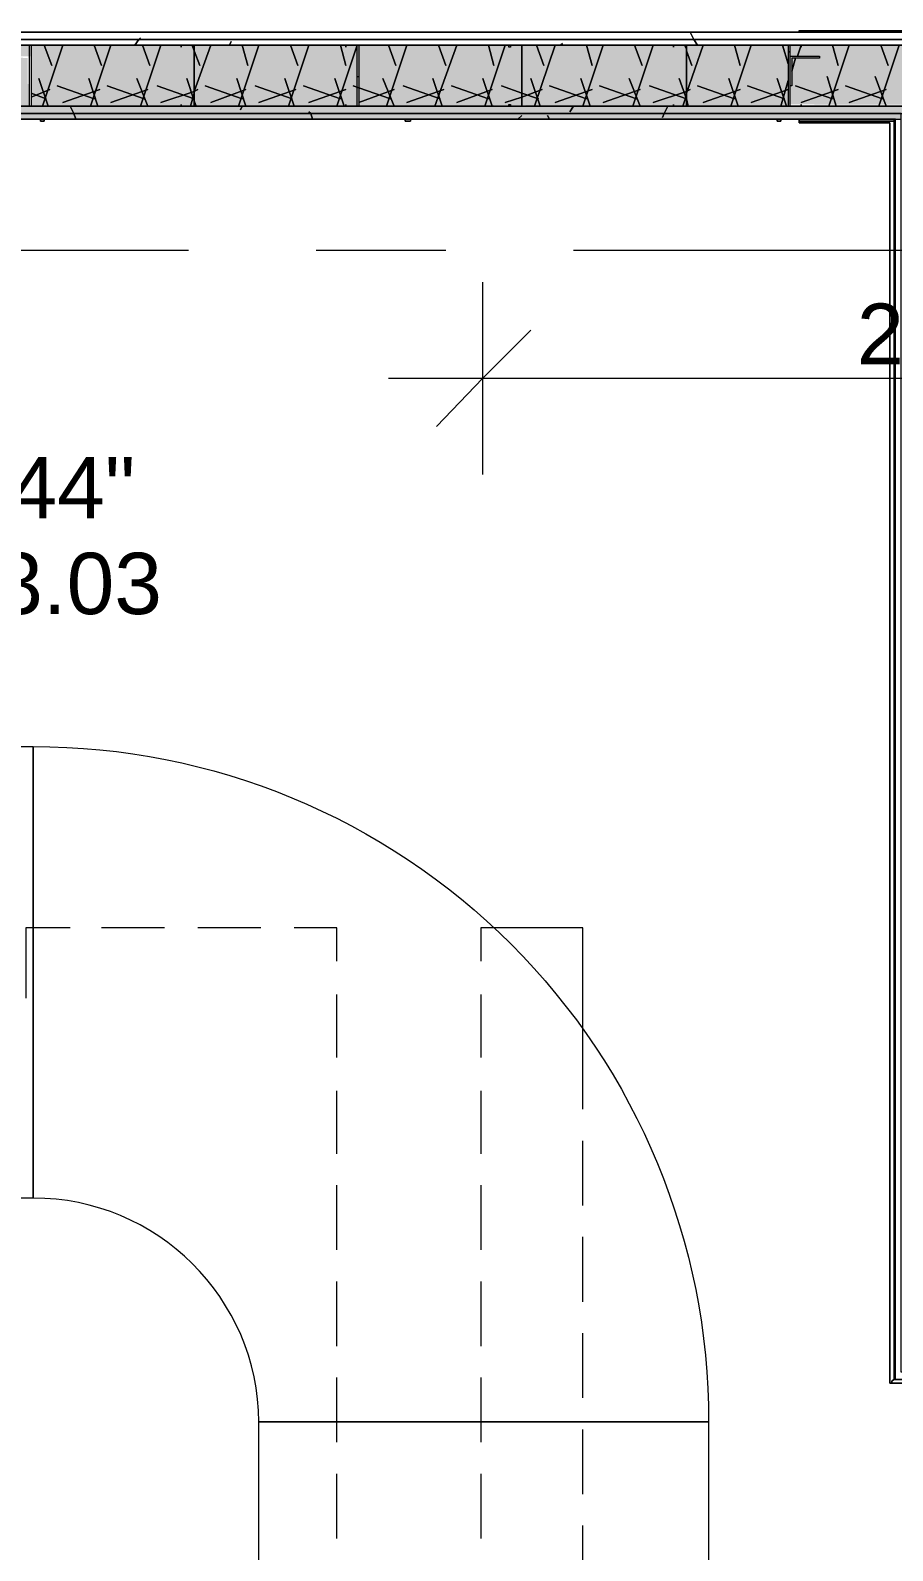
# Model space of a CAD drawing. Header units: metres. Extents: x -2 to 237, y -8 to 52.
# Drawn here: x 10.1 to 12.234, y 29.631 to 33.394 of the extents above; entities that cross this region are included whole.
import ezdxf

# ---------------------------------------------------------------- set-up
doc = ezdxf.new("R2010")
doc.units = ezdxf.units.M
doc.layers.add('HVAC - Ductos', color=5, linetype='Continuous', lineweight=0)
doc.layers.add('PDF4_Text', color=7, linetype='Continuous', lineweight=0)
doc.layers.add('PDF4_Geometry', color=7, linetype='Continuous', lineweight=0, true_color=0xaaaaaa)
doc.layers.add('PDF4_Solid Fills', color=7, linetype='Continuous', lineweight=0, true_color=0xffffff)
doc.styles.add('PDF Helvetica', font='')
doc.styles.get('PDF Helvetica').set_extended_font_data('Helvetica')

msp = doc.modelspace()

# ---------------------------------------------------------------- hatches: boundary and pattern name
at = {"layer": 'PDF4_Solid Fills', "lineweight": 0, "transparency": 33554559}
h = msp.add_hatch(color=256, dxfattribs=at)
h.paths.add_polyline_path([(9.8269, 33.1883), (9.8269, 33.1745), (12.2552, 33.1745), (12.2552, 33.1883)])
h.paths.add_polyline_path([(6.464, 33.1745), (6.464, 33.3715), (6.4457, 33.3715), (6.4457, 33.1745)])
h.paths.add_polyline_path([(6.6472, 33.1883), (6.6472, 33.1745), (9.6849, 33.1745), (9.6849, 33.1883)])
h.paths.add_polyline_path([(16.2778, 33.1883), (12.3972, 33.1883), (12.3972, 33.1745), (16.2778, 33.1745)])
h = msp.add_hatch(color=256, dxfattribs=at)
h.paths.add_polyline_path([(6.4777, 33.2065), (6.4777, 33.3577), (6.4457, 33.3577), (6.4457, 33.2065)])
h.paths.add_polyline_path([(16.0396, 33.2111), (16.2778, 33.2065), (16.2778, 33.3577), (6.4823, 33.3577), (6.4823, 33.3303), (6.5511, 33.3303), (6.4869, 33.3257), (6.4823, 33.2615), (6.4823, 33.2065), (7.6964, 33.2111), (7.701, 33.2111), (8.5074, 33.2065), (8.5074, 33.2111), (8.512, 33.2111), (10.0973, 33.2065), (10.0973, 33.2615), (10.0927, 33.2615), (10.0927, 33.3257), (10.0285, 33.3303), (10.1018, 33.3303), (10.1018, 33.2065), (10.9082, 33.2111), (10.9128, 33.2111), (11.9757, 33.2065), (11.9757, 33.2111), (11.9803, 33.2111), (14.0054, 33.2065), (14.0054, 33.2111), (14.01, 33.2111), (16.0351, 33.2065), (16.0351, 33.2111)])
h = msp.add_hatch(color=256, dxfattribs=at)
h.paths.add_polyline_path([(9.8086, 33.2065), (9.8086, 33.1883), (12.2689, 33.1883), (12.2689, 33.2065)])
h.paths.add_polyline_path([(6.4777, 33.1883), (6.4777, 33.3577), (6.464, 33.3577), (6.464, 33.1883)])
h.paths.add_polyline_path([(6.6335, 33.2065), (6.6335, 33.1883), (9.6849, 33.1883), (9.6849, 33.2065)])
h.paths.add_polyline_path([(16.2916, 33.2065), (12.3972, 33.2065), (12.3972, 33.1883), (16.2916, 33.1883)])
msp.add_hatch(color=256, dxfattribs=at).paths.add_polyline_path([(6.4823, 33.2065), (7.6964, 33.2111), (7.701, 33.2111), (8.5074, 33.2065), (8.5074, 33.2111), (8.512, 33.2111), (10.0973, 33.2065), (10.0973, 33.2615), (10.0927, 33.2615), (10.0927, 33.3257), (10.0285, 33.3303), (10.1018, 33.3303), (10.1018, 33.2065), (11.9757, 33.2111), (11.9803, 33.2111), (16.3099, 33.2065), (16.3099, 33.3577), (6.4823, 33.3577), (6.4823, 33.3303), (6.5511, 33.3303), (6.4869, 33.3257), (6.4823, 33.2615)])

# ---------------------------------------------------------------- linework, layer by layer
at = {"layer": 'HVAC - Ductos', "lineweight": 0}
for points in [[(11.2197, 32.2948), (11.2197, 32.533), (11.2197, 32.7713)], [(11.3389, 32.6522), (11.2197, 32.533), (11.1052, 32.414)], [(10.9861, 32.533), (13.7076, 32.533), (16.3008, 32.533)], [(10.198, 31.1723), (10.0881, 31.1723), (10.0881, 30.9983)], [(10.4317, 31.1723), (10.2759, 31.1723)], [(10.6699, 31.1723), (10.5142, 31.1723)], [(10.8578, 31.0899), (10.8578, 31.1723), (10.7524, 31.1723)], [(11.4672, 30.7234), (11.4672, 30.9203), (11.4672, 31.1723), (11.2472, 31.1723), (11.2151, 31.1723), (11.2151, 31.0899)], [(10.8578, 30.8516), (10.8578, 31.0074)], [(11.2151, 31.0074), (11.2151, 30.8516)], [(10.8578, 30.6133), (10.8578, 30.7692)], [(11.2151, 30.7692), (11.2151, 30.6133)], [(11.4672, 30.4851), (11.4672, 30.6454)], [(10.8578, 30.3751), (10.8578, 30.5355)], [(11.2151, 30.5355), (11.2151, 30.3751)], [(11.4672, 30.2468), (11.4672, 30.4072)], [(10.8578, 30.1369), (10.8578, 30.2972)], [(11.2151, 30.2972), (11.2151, 30.1369)], [(11.4672, 30.0086), (11.4672, 30.169)], [(10.8578, 29.8987), (10.8578, 30.0589)], [(11.2151, 30.0589), (11.2151, 29.8987)], [(11.4672, 29.7704), (11.4672, 29.9307)], [(10.8578, 29.6604), (10.8578, 29.8207)], [(11.2151, 29.8207), (11.2151, 29.6604)], [(11.4672, 29.5367), (11.4672, 29.6924)]]:
    msp.add_lwpolyline(points, dxfattribs=at)
for points in [[(9.8315, 31.6213), (10.1064, 31.6213), (10.1064, 30.5034), (9.8315, 30.5034)], [(11.7787, 29.9491), (10.6653, 29.9491)]]:
    msp.add_lwpolyline(points, close=True, dxfattribs=at)
msp.add_lwpolyline([(11.7787, 29.9491), (11.7787, 29.0236), (10.6653, 29.0236), (10.6653, 29.9491, 0.412178), (10.1064, 30.5034), (10.1064, 31.6213, -0.414989)], format="xyb", close=True, dxfattribs=at)
at = {"layer": 'PDF4_Geometry', "lineweight": 0}
for points in [[(10.0743, 33.3898), (10.0743, 33.3944), (6.4457, 33.3944), (6.4457, 33.3898), (16.2778, 33.3898), (16.2778, 33.3761), (16.2778, 33.3715)], [(16.1633, 30.0544), (16.2778, 30.0544), (16.2778, 27.0947), (16.4932, 27.0947), (16.4932, 33.2845), (18.7565, 33.2845), (18.7565, 33.3898), (16.2778, 33.3898), (6.4457, 33.3898), (6.4457, 33.1745), (6.4457, 27.1771), (6.6656, 27.1771), (6.6656, 30.0727), (9.6574, 30.0727), (9.8406, 30.0727), (9.8406, 30.4072), (9.6574, 30.4072), (9.6574, 30.2606), (9.4787, 30.2606)], [(6.4457, 33.3898), (16.2778, 33.3898), (6.4457, 33.3898)], [(10.0743, 33.3898), (12.0032, 33.3898)], [(12.0032, 33.3944), (16.4932, 33.3944)], [(12.0032, 33.3944), (12.0032, 33.3898)], [(16.4932, 33.3898), (12.0032, 33.3898)], [(6.6335, 33.2065), (16.2778, 33.2065), (16.2778, 33.3577), (6.4457, 33.3577)], [(16.31, 23.2324), (16.31, 23.2186), (6.464, 23.2186), (6.464, 23.2324), (6.464, 23.3836), (6.464, 23.4019), (6.464, 23.4157), (6.464, 24.8588), (6.464, 27.1405), (6.464, 27.1771), (6.464, 33.1745), (6.464, 33.1883), (6.464, 33.2065), (6.464, 33.3577), (6.464, 33.3715), (16.2778, 33.3715), (16.2916, 33.3715), (16.2916, 33.3577)], [(16.2778, 33.3577), (6.4777, 33.3577)], [(14.2711, 30.2148), (14.2711, 30.1369), (14.5644, 30.1369), (15.1737, 30.1369), (15.783, 30.1369), (15.9617, 30.1369), (15.783, 30.1369), (15.1737, 30.1369), (14.5644, 30.1369), (14.2711, 30.1369), (14.2711, 30.0865), (15.9617, 30.0865), (14.2711, 30.0865), (13.144, 30.0865), (12.4247, 30.0865), (12.3193, 30.0865), (12.2689, 30.0865), (12.2689, 33.1745), (12.2689, 33.1883), (12.2689, 33.2065), (12.3193, 33.2065), (12.2689, 33.2065), (9.8086, 33.2065)], [(6.7985, 30.2606), (6.6656, 30.2606), (6.6656, 33.1745), (9.6574, 33.1745), (9.6574, 31.5435), (9.8406, 31.5435), (9.8406, 33.1745), (12.2369, 33.1745), (12.2369, 30.0544), (12.4247, 30.0544), (13.144, 30.0544), (13.144, 30.2376), (12.4247, 30.2376), (12.4247, 30.8379)], [(14.2711, 30.0865), (14.2711, 30.0727), (13.144, 30.0727), (12.4247, 30.0727), (12.2689, 30.0727), (12.2552, 30.0727), (12.2552, 33.1745), (12.2552, 33.1883), (9.8269, 33.1883), (9.8269, 33.1745), (9.8269, 31.5435), (9.8406, 31.5435), (9.8406, 30.4072), (9.8406, 30.0773), (9.8406, 30.0727), (9.8269, 30.0727), (9.6574, 30.0727)], [(13.144, 30.0727), (13.144, 30.0544), (12.2415, 30.0544), (13.144, 30.0544), (14.2711, 30.0544), (14.2711, 30.0727), (14.2711, 30.0544), (15.9617, 30.0544), (14.2711, 30.0544), (13.144, 30.0544), (12.4247, 30.0544), (12.2552, 30.0544), (12.2415, 30.0544), (12.2369, 30.0544), (12.2415, 30.0544), (12.2415, 33.1745), (9.8406, 33.1745)], [(9.8406, 33.1745), (12.2415, 33.1745), (9.8406, 33.1745)], [(10.0743, 33.1745), (12.0032, 33.1745), (12.1911, 33.1745), (12.0032, 33.1745)], [(10.1247, 33.1745), (10.1247, 33.1699), (10.1293, 33.1699), (10.1339, 33.1699), (10.1339, 33.1745)], [(10.1247, 33.1745), (10.1247, 33.1699), (10.1293, 33.1699), (10.1339, 33.1699), (10.1339, 33.1745)], [(10.1247, 33.1745), (10.1247, 33.1699), (10.1293, 33.1699), (10.1339, 33.1699), (10.1339, 33.1745)], [(10.1247, 33.1699), (10.1293, 33.1699), (10.1339, 33.1699), (10.1339, 33.1745)], [(10.1247, 33.1745), (10.1247, 33.1699), (10.1293, 33.1699), (10.1339, 33.1699), (10.1339, 33.1745)], [(10.1247, 33.1745), (10.1247, 33.1699), (10.1293, 33.1699), (10.1339, 33.1699), (10.1339, 33.1745)], [(10.1247, 33.1745), (10.1247, 33.1699), (10.1293, 33.1699), (10.1339, 33.1699), (10.1339, 33.1745)], [(10.1247, 33.1699), (10.1293, 33.1699), (10.1339, 33.1699), (10.1339, 33.1745)], [(10.1247, 33.1745), (10.1247, 33.1699), (10.1293, 33.1699), (10.1339, 33.1699), (10.1339, 33.1745)], [(10.1247, 33.1745), (10.1247, 33.1699), (10.1293, 33.1699), (10.1339, 33.1699), (10.1339, 33.1745)], [(10.1247, 33.1745), (10.1247, 33.1699), (10.1293, 33.1699), (10.1339, 33.1699), (10.1339, 33.1745)], [(10.1247, 33.1745), (10.1247, 33.1699), (10.1293, 33.1699), (10.1339, 33.1699), (10.1339, 33.1745)], [(10.1247, 33.1745), (10.1247, 33.1699), (10.1293, 33.1699), (10.1339, 33.1699), (10.1339, 33.1745)], [(10.1247, 33.1745), (10.1247, 33.1699), (10.1293, 33.1699), (10.1339, 33.1699), (10.1339, 33.1745)], [(10.1247, 33.1745), (10.1247, 33.1699), (10.1293, 33.1699), (10.1339, 33.1699), (10.1339, 33.1745)], [(10.1247, 33.1745), (10.1247, 33.1699), (10.1293, 33.1699), (10.1339, 33.1699), (10.1339, 33.1745)], [(10.1247, 33.1745), (10.1247, 33.1699), (10.1293, 33.1699), (10.1339, 33.1699), (10.1339, 33.1745)], [(10.1293, 33.1699), (10.1247, 33.1699)], [(10.1293, 33.1699), (10.1247, 33.1699)], [(10.1293, 33.1699), (10.1247, 33.1699)], [(10.1293, 33.1699), (10.1247, 33.1699)], [(10.1293, 33.1699), (10.1247, 33.1699)], [(10.1293, 33.1699), (10.1247, 33.1699)], [(10.1293, 33.1699), (10.1247, 33.1699)], [(10.1293, 33.1699), (10.1247, 33.1699)], [(10.1293, 33.1699), (10.1247, 33.1699)], [(10.1293, 33.1699), (10.1247, 33.1699)], [(10.1293, 33.1699), (10.1247, 33.1699)], [(10.1339, 33.1745), (10.1339, 33.1699), (10.1293, 33.1699)], [(10.1339, 33.1745), (10.1339, 33.1699), (10.1293, 33.1699)], [(10.1339, 33.1745), (10.1339, 33.1699), (10.1293, 33.1699)], [(10.1339, 33.1745), (10.1339, 33.1699), (10.1293, 33.1699)], [(10.1339, 33.1745), (10.1339, 33.1699), (10.1293, 33.1699)], [(10.1339, 33.1745), (10.1339, 33.1699), (10.1293, 33.1699)], [(10.1339, 33.1745), (10.1339, 33.1699), (10.1293, 33.1699)], [(10.1339, 33.1745), (10.1339, 33.1699), (10.1293, 33.1699)], [(10.1339, 33.1745), (10.1339, 33.1699), (10.1293, 33.1699)], [(10.1339, 33.1745), (10.1339, 33.1699), (10.1293, 33.1699)], [(10.1339, 33.1745), (10.1339, 33.1699), (10.1293, 33.1699)], [(11.041, 33.1745), (10.1339, 33.1745)], [(11.0273, 33.1745), (11.0273, 33.1699), (11.041, 33.1699), (11.0273, 33.1699), (11.0273, 33.1745), (11.041, 33.1745), (11.041, 33.1699)], [(11.9482, 33.1745), (11.041, 33.1745)], [(11.9528, 33.1699), (11.9482, 33.1699), (11.9482, 33.1745), (11.9482, 33.1699), (11.9528, 33.1699), (11.9574, 33.1699), (11.9574, 33.1745), (11.9574, 33.1699), (11.9528, 33.1699), (11.9482, 33.1699), (11.9482, 33.1745), (11.9116, 33.1745)], [(11.9482, 33.1745), (11.9482, 33.1699), (11.9528, 33.1699), (11.9574, 33.1699), (11.9574, 33.1745)], [(11.9528, 33.1699), (11.9482, 33.1699), (11.9482, 33.1745)], [(11.9482, 33.1745), (11.9482, 33.1699), (11.9528, 33.1699)], [(11.9482, 33.1745), (11.9482, 33.1699), (11.9528, 33.1699), (11.9574, 33.1699), (11.9574, 33.1745)], [(11.9528, 33.1699), (11.9482, 33.1699), (11.9482, 33.1745)], [(11.9482, 33.1745), (11.9482, 33.1699), (11.9528, 33.1699), (11.9574, 33.1699), (11.9574, 33.1745)], [(11.9528, 33.1699), (11.9482, 33.1699), (11.9482, 33.1745)], [(11.9482, 33.1745), (11.9482, 33.1699), (11.9528, 33.1699), (11.9574, 33.1699), (11.9574, 33.1745)], [(11.9528, 33.1699), (11.9482, 33.1699), (11.9482, 33.1745)], [(11.9482, 33.1745), (11.9482, 33.1699), (11.9528, 33.1699), (11.9574, 33.1699), (11.9574, 33.1745)], [(11.9528, 33.1699), (11.9482, 33.1699), (11.9482, 33.1745)], [(11.9482, 33.1745), (11.9482, 33.1699), (11.9528, 33.1699)], [(11.9482, 33.1745), (11.9482, 33.1699), (11.9528, 33.1699), (11.9574, 33.1699), (11.9574, 33.1745)], [(11.9528, 33.1699), (11.9482, 33.1699), (11.9482, 33.1745)], [(11.9528, 33.1699), (11.9482, 33.1699), (11.9482, 33.1745)], [(11.9482, 33.1745), (11.9482, 33.1699), (11.9528, 33.1699), (11.9574, 33.1699), (11.9574, 33.1745)], [(11.9528, 33.1699), (11.9482, 33.1699), (11.9482, 33.1745)], [(11.9482, 33.1745), (11.9482, 33.1699), (11.9528, 33.1699), (11.9574, 33.1699), (11.9574, 33.1745)], [(11.9528, 33.1699), (11.9482, 33.1699), (11.9482, 33.1745)], [(11.9482, 33.1745), (11.9482, 33.1699), (11.9528, 33.1699), (11.9574, 33.1699), (11.9574, 33.1745)], [(11.9482, 33.1745), (11.9482, 33.1699), (11.9528, 33.1699), (11.9574, 33.1699), (11.9574, 33.1745)], [(11.9528, 33.1699), (11.9482, 33.1699), (11.9482, 33.1745)], [(11.9528, 33.1699), (11.9482, 33.1699), (11.9482, 33.1745)], [(11.9482, 33.1745), (11.9482, 33.1699), (11.9528, 33.1699), (11.9574, 33.1699), (11.9574, 33.1745)], [(11.9528, 33.1699), (11.9482, 33.1699), (11.9482, 33.1745)], [(12.2369, 33.1745), (12.0032, 33.1745), (12.0032, 33.1699), (12.0032, 33.1653), (12.2277, 33.1653), (12.0032, 33.1653), (12.0032, 33.1699), (12.2369, 33.1699)], [(12.2369, 33.1699), (12.0032, 33.1699), (12.0032, 33.1653), (12.2277, 33.1653), (12.0032, 33.1653), (12.0032, 33.1699), (12.0032, 33.1745), (12.2369, 33.1745), (12.0032, 33.1745), (12.2369, 33.1745)], [(10.4912, 32.8492), (9.2222, 32.8492)], [(11.1281, 32.8492), (10.8074, 32.8492)], [(12.7133, 32.8492), (11.4442, 32.8492)], [(15.948, 30.0544), (12.2369, 30.0544), (15.948, 30.0544), (12.2369, 30.0544), (12.2323, 30.0498), (12.2323, 30.0453), (12.2277, 30.0453), (15.948, 30.0453), (12.2277, 30.0453), (12.2323, 30.0453), (12.2323, 30.0498), (12.2369, 30.0544), (15.948, 30.0544), (12.2369, 30.0544), (15.948, 30.0544), (12.2369, 30.0544), (15.948, 30.0544), (15.948, 28.5746), (15.948, 28.5654), (15.9526, 28.5608), (15.9571, 28.5562), (15.9617, 28.5516), (15.9709, 28.5516), (15.9755, 28.5516)], [(12.2369, 30.0544), (12.2323, 30.0498), (12.2323, 30.0453), (12.2277, 30.0453), (12.2323, 30.0453), (12.2323, 30.0498), (12.2369, 30.0544)]]:
    msp.add_lwpolyline(points, dxfattribs=at)
for points in [[(6.4457, 33.3898), (6.4457, 33.3715), (16.2778, 33.3715), (16.2778, 33.3898)], [(12.0032, 33.3898), (12.0032, 33.3944), (16.4932, 33.3944), (16.4932, 33.3898)], [(6.4457, 33.3715), (6.4457, 33.3577), (16.2778, 33.3577), (16.2778, 33.3715)], [(10.0973, 33.3577), (10.1018, 33.3577), (10.1018, 33.2065), (10.0973, 33.2065), (10.0697, 33.2065), (10.0697, 33.2111), (10.0697, 33.2065), (10.0973, 33.2065), (10.0973, 33.3577), (10.0697, 33.3577)], [(10.4729, 33.3532), (10.4729, 33.3577)], [(10.505, 33.3577), (10.505, 33.2065), (10.4729, 33.2065), (10.4729, 33.2111), (10.4729, 33.2065), (10.505, 33.2065), (10.505, 33.3577), (10.4729, 33.3577)], [(10.8807, 33.3532), (10.8807, 33.3577)], [(10.9082, 33.3577), (10.9128, 33.3577), (10.9128, 33.2065), (10.9082, 33.2065), (10.8807, 33.2065), (10.8807, 33.2111), (10.8807, 33.2065), (10.9082, 33.2065), (10.9082, 33.3577), (10.8807, 33.3577)], [(11.3159, 33.3577), (11.3159, 33.2065), (11.2839, 33.2065), (11.2839, 33.2111), (11.2885, 33.2111), (11.2885, 33.2065), (11.3159, 33.2065), (11.3159, 33.3577), (11.2885, 33.3577), (11.2885, 33.3532), (11.2839, 33.3532), (11.2839, 33.3577)], [(11.6917, 33.3532), (11.6917, 33.3577)], [(11.7191, 33.3577), (11.7237, 33.3577), (11.7237, 33.2065), (11.7191, 33.2065), (11.6917, 33.2065), (11.6917, 33.2111), (11.6917, 33.2065), (11.7191, 33.2065), (11.7237, 33.2065), (11.7237, 33.3577), (11.7191, 33.3577), (11.6917, 33.3577)], [(12.0078, 33.3577), (11.9803, 33.3577), (11.9757, 33.3577), (11.9757, 33.2065), (11.9803, 33.2065), (12.0078, 33.2065), (12.0078, 33.2111), (12.0078, 33.2065), (11.9803, 33.2065), (11.9803, 33.3577), (12.0078, 33.3577), (12.0078, 33.3532)], [(12.0536, 33.3303), (12.0536, 33.3257), (12.049, 33.3257), (11.9848, 33.3257), (11.9848, 33.2615), (11.9848, 33.2569), (11.9803, 33.2569), (11.9803, 33.3303)], [(9.8086, 33.2065), (9.8086, 33.1883), (12.2689, 33.1883), (12.2689, 33.2065)], [(9.8269, 33.1883), (9.8269, 33.1745), (12.2552, 33.1745), (12.2552, 33.1883)], [(10.1293, 33.1699), (10.1339, 33.1699), (10.1339, 33.1745), (10.1339, 33.1699), (10.1293, 33.1699), (10.1247, 33.1699)], [(10.1293, 33.1699), (10.1339, 33.1699), (10.1339, 33.1745), (10.1339, 33.1699), (10.1293, 33.1699), (10.1247, 33.1699), (10.1247, 33.1745), (10.1247, 33.1699), (10.1293, 33.1699), (10.1339, 33.1699), (10.1339, 33.1745), (10.1339, 33.1699)], [(10.1247, 33.1699), (10.1293, 33.1699), (10.1339, 33.1699), (10.1339, 33.1745), (10.1339, 33.1699), (10.1293, 33.1699), (10.1247, 33.1699), (10.1293, 33.1699)], [(11.1006, 33.1745), (11.0961, 33.1745), (11.0915, 33.1745), (11.0869, 33.1745), (11.0823, 33.1745), (11.0869, 33.1745), (11.0915, 33.1745), (11.0961, 33.1745)], [(11.9574, 33.1745), (11.9574, 33.1699), (11.9528, 33.1699), (11.9482, 33.1699), (11.9482, 33.1745), (11.9482, 33.1699), (11.9528, 33.1699), (11.9482, 33.1699), (11.9482, 33.1745), (11.9482, 33.1699), (11.9528, 33.1699), (11.9574, 33.1699)], [(11.9574, 33.1745), (11.9574, 33.1699), (11.9528, 33.1699), (11.9482, 33.1699), (11.9482, 33.1745), (11.9482, 33.1699), (11.9528, 33.1699), (11.9482, 33.1699), (11.9482, 33.1745), (11.9482, 33.1699), (11.9528, 33.1699), (11.9574, 33.1699)], [(15.948, 30.0453), (12.2277, 30.0453), (12.2277, 33.1653), (12.2277, 30.0453), (12.2277, 33.1653), (12.2277, 30.0453)]]:
    msp.add_lwpolyline(points, close=True, dxfattribs=at)
at = {"layer": 'PDF4_Geometry', "color": 254, "lineweight": 0, "true_color": 0xeaeaea}
for points in [[(11.7421, 33.3715), (11.7512, 33.3577), (11.7421, 33.3715), (11.7329, 33.3898)], [(10.3584, 33.3577), (10.3676, 33.3715), (10.3722, 33.3761), (10.3676, 33.3715)], [(10.5921, 33.3577), (10.5967, 33.3669)], [(11.4122, 33.3577), (11.4168, 33.3623)], [(10.198, 33.2065), (10.2072, 33.1883), (10.2117, 33.1745), (10.2072, 33.1883)], [(10.6195, 33.1974), (10.6241, 33.2065)], [(11.4351, 33.1928), (11.4442, 33.2065)], [(11.6687, 33.1883), (11.6779, 33.2065), (11.6687, 33.1883), (11.6641, 33.1791)], [(10.7891, 33.1928), (10.7936, 33.1883), (10.7982, 33.1745), (10.7936, 33.1883)], [(11.3067, 33.1745), (11.3159, 33.1837)], [(11.3801, 33.1837), (11.3847, 33.1745)]]:
    msp.add_lwpolyline(points, close=True, dxfattribs=at)
at = {"layer": 'PDF4_Geometry', "color": 254, "lineweight": 0, "true_color": 0xd2d2d2}
for points in [[(10.1797, 33.3577), (10.1293, 33.2065)], [(10.1339, 33.3577), (10.1522, 33.3074)], [(10.2988, 33.3577), (10.2484, 33.2065)], [(10.2576, 33.3577), (10.2759, 33.3074)], [(10.4226, 33.3577), (10.3722, 33.2065)], [(10.3767, 33.3577), (10.395, 33.3074)], [(10.5004, 33.3577), (10.505, 33.344), (10.5188, 33.3074), (10.505, 33.344)], [(10.5463, 33.3577), (10.505, 33.2432)], [(10.6653, 33.3577), (10.6149, 33.2065)], [(10.6241, 33.3577), (10.6379, 33.3074)], [(10.7891, 33.3577), (10.7387, 33.2065)], [(10.7433, 33.3577), (10.7615, 33.3074)], [(10.9082, 33.3577), (10.8578, 33.2065)], [(10.867, 33.3577), (10.8807, 33.3074)], [(11.0318, 33.3577), (10.9815, 33.2065)], [(10.9861, 33.3577), (11.0044, 33.3074)], [(11.1556, 33.3577), (11.1006, 33.2065)], [(11.1098, 33.3577), (11.1281, 33.3074)], [(11.2747, 33.3577), (11.2243, 33.2065)], [(11.2335, 33.3577), (11.2472, 33.3074)], [(11.3984, 33.3577), (11.348, 33.2065)], [(11.3526, 33.3577), (11.371, 33.3074)], [(11.5176, 33.3577), (11.4672, 33.2065)], [(11.4763, 33.3577), (11.49, 33.3074)], [(11.6413, 33.3577), (11.5908, 33.2065)], [(11.5954, 33.3577), (11.6138, 33.3074)], [(11.7191, 33.3577), (11.7237, 33.3486)], [(11.7649, 33.3577), (11.7237, 33.2387)], [(11.8841, 33.3577), (11.8337, 33.2065)], [(11.8428, 33.3577), (11.8565, 33.3074)], [(11.962, 33.3577), (11.9757, 33.312)], [(12.0078, 33.3577), (11.9986, 33.3303)], [(12.1269, 33.3577), (12.0765, 33.2065)], [(12.0857, 33.3577), (12.0994, 33.3074)], [(12.2506, 33.3577), (12.2002, 33.2065)], [(12.2048, 33.3577), (12.2231, 33.3074)], [(11.7237, 33.344), (11.7375, 33.3074)], [(11.994, 33.3257), (11.9848, 33.2936)], [(10.1201, 33.2753), (10.1431, 33.2065)], [(10.2439, 33.2753), (10.2668, 33.2065)], [(10.363, 33.2753), (10.3904, 33.2065)], [(10.4866, 33.2753), (10.505, 33.2203), (10.5096, 33.2065), (10.505, 33.2203)], [(10.6104, 33.2753), (10.6333, 33.2065)], [(10.7295, 33.2753), (10.7524, 33.2065)], [(10.8532, 33.2753), (10.8761, 33.2065)], [(10.9723, 33.2753), (10.9998, 33.2065)], [(11.0961, 33.2753), (11.1189, 33.2065)], [(11.2197, 33.2753), (11.2427, 33.2065)], [(11.3389, 33.2753), (11.3618, 33.2065)], [(11.4626, 33.2753), (11.4854, 33.2065)], [(11.5816, 33.2753), (11.6092, 33.2065)], [(11.7054, 33.2753), (11.7237, 33.2249), (11.7283, 33.2065), (11.7237, 33.2249)], [(11.8291, 33.2753), (11.852, 33.2065)], [(11.9482, 33.2753), (11.9712, 33.2065)], [(12.0719, 33.2799), (12.0948, 33.2065)], [(12.1911, 33.2799), (12.2185, 33.2065)], [(10.1477, 33.2478), (10.1018, 33.2295)], [(10.1018, 33.2387), (10.1385, 33.2249)], [(10.166, 33.2569), (10.2576, 33.2249)], [(10.2714, 33.2478), (10.1797, 33.2157)], [(10.2897, 33.2569), (10.3813, 33.2249)], [(10.3904, 33.2478), (10.2988, 33.2157)], [(10.4134, 33.2569), (10.505, 33.2249)], [(10.5142, 33.2478), (10.505, 33.2432), (10.4226, 33.2157), (10.505, 33.2432)], [(10.505, 33.2387), (10.4958, 33.2065)], [(10.5325, 33.2569), (10.6241, 33.2249)], [(10.6333, 33.2478), (10.5463, 33.2157)], [(10.6562, 33.2569), (10.7478, 33.2249)], [(10.7569, 33.2478), (10.6653, 33.2157)], [(10.7753, 33.2569), (10.867, 33.2249)], [(10.8807, 33.2478), (10.7891, 33.2157)], [(10.899, 33.2569), (10.9128, 33.2523), (10.9907, 33.2249), (10.9128, 33.2523)], [(10.9998, 33.2478), (10.9128, 33.2157)], [(11.0227, 33.2569), (11.1144, 33.2249)], [(11.1235, 33.2478), (11.0318, 33.2157)], [(11.1419, 33.2569), (11.2335, 33.2249)], [(11.2427, 33.2478), (11.1556, 33.2157)], [(11.2656, 33.2569), (11.3159, 33.2387), (11.3572, 33.2249), (11.3159, 33.2387)], [(11.3664, 33.2478), (11.3159, 33.2295), (11.2747, 33.2157), (11.3159, 33.2295)], [(11.3847, 33.2569), (11.4763, 33.2249)], [(11.49, 33.2478), (11.3984, 33.2157)], [(11.5084, 33.2569), (11.6, 33.2249)], [(11.6092, 33.2478), (11.5176, 33.2157)], [(11.6321, 33.2569), (11.7237, 33.2249)], [(11.7329, 33.2478), (11.7237, 33.2432), (11.6413, 33.2157), (11.7237, 33.2432)], [(11.7512, 33.2569), (11.8428, 33.2249)], [(11.8565, 33.2478), (11.7649, 33.2157)], [(11.8749, 33.2569), (11.9666, 33.2249)], [(11.9757, 33.2478), (11.8841, 33.2157)], [(11.9757, 33.2707), (11.9574, 33.2065)], [(11.994, 33.2569), (12.0857, 33.2249)], [(12.0994, 33.2478), (12.0078, 33.2157)], [(12.1177, 33.2569), (12.2094, 33.2249)], [(12.2185, 33.2478), (12.1269, 33.2157)], [(11.7237, 33.2341), (11.7145, 33.2065)]]:
    msp.add_lwpolyline(points, close=True, dxfattribs=at)
for points in [[(11.9757, 33.3394), (11.9803, 33.344)], [(10.9082, 33.2799), (10.9128, 33.2799)], [(11.3159, 33.3028), (11.3159, 33.3074)]]:
    msp.add_lwpolyline(points, dxfattribs=at)

# ---------------------------------------------------------------- texts
at = {"layer": 'PDF4_Text', "lineweight": 0, "attachment_point": 4, "style": 'PDF Helvetica'}
for s, insert, char_height in [('2.49 m', (12.1458, 32.642), 0.15002), ('44"x44"', (9.6304, 32.2624), 0.1519), ('BOD3.03', (9.5525, 32.0241), 0.1519)]:
    msp.add_mtext(s, dxfattribs=dict(at, insert=insert, char_height=char_height))

doc.saveas('drawing.dxf')
